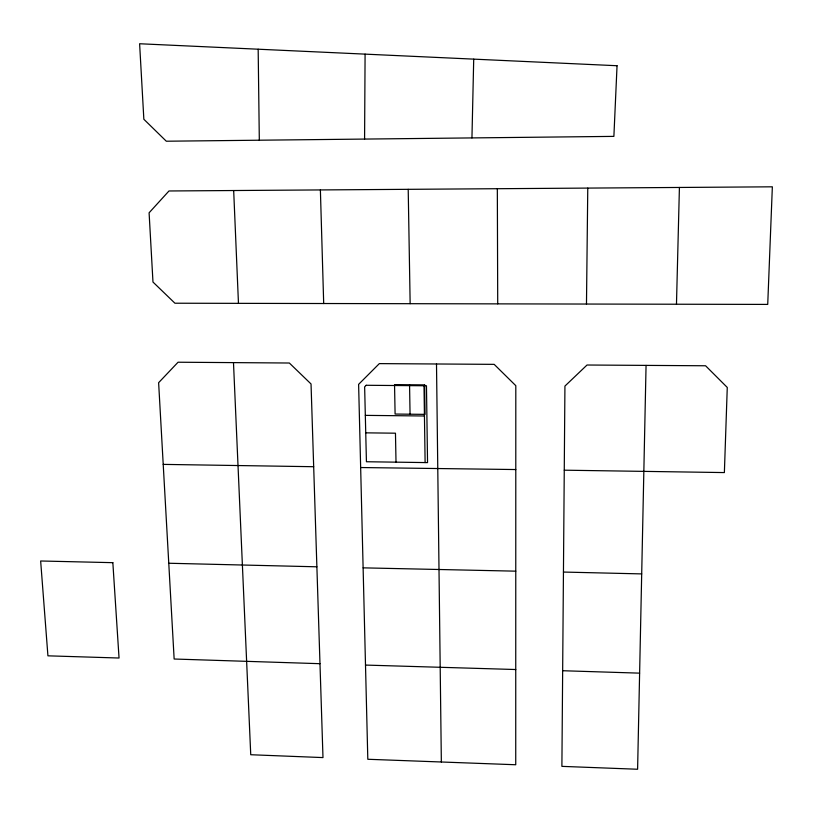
<?xml version="1.0" encoding="UTF-8"?>
<svg xmlns="http://www.w3.org/2000/svg" width="813" height="813" viewBox="0 0 813 813"><rect width="100%" height="100%" fill="white"/><g stroke="black" fill="none" stroke-linecap="round" stroke-linejoin="round"><path stroke-width="1.22" d="M515.747 669.526L515.737 764.748L367.811 759.271L358.614 384.356L379.336 363.614L494.172 364.356L515.808 385.677L515.747 669.526L365.484 665.075M364.58 139.084L365.088 54.136M646.061 365.403L637.605 769.25L561.895 766.364L564.933 386.084L587.027 365.017L705.582 365.769L727.269 387.445L724.373 472.577L564.263 470.188M586.478 304.042L587.769 188.098M471.947 137.925L473.715 59.156M676.477 304.225L679.414 187.457M238.463 303.351L174.927 303.219L152.976 282.04L149.094 212.803L168.982 190.974L772.35 186.817L767.726 304.408L238.463 303.351L233.677 190.527M365.322 415.372L424.447 415.992M365.738 432.841L395.464 433.197L396.012 462.16M360.647 467.536L515.788 469.548M163.21 464.386L313.676 466.713M363.106 567.85L515.777 571.163M563.45 572.057L641.711 573.907M168.769 563.246L316.887 566.803M562.677 670.725L639.597 673.144M319.976 663.693L174.145 659.018L158.626 382.699L178.057 362.222L289.347 363.015L311.033 383.96L322.985 757.584L250.739 754.728L233.483 362.608M320.383 189.907L323.696 303.554M408.207 189.327L410.148 303.676M409.559 384.762L410.057 414.203M424.01 385.748L425.118 462.567M436.5 363.98L441.347 761.994M258.168 49.227L259.317 140.232M497.332 188.718L497.719 303.849M617.047 65.731L613.886 136.381L166.309 141.218L143.85 119.257L139.612 43.75L617.047 65.731M366.216 385.281L364.641 386.846L366.429 461.743L427.547 462.607L426.469 385.769L366.216 385.281M424.63 384.874L394.539 384.64L395.098 414.051L425.047 414.366L424.63 384.874M112.844 562.667L40.65 560.99L47.926 655.827L119.044 658.022L112.844 562.667"/></g></svg>
